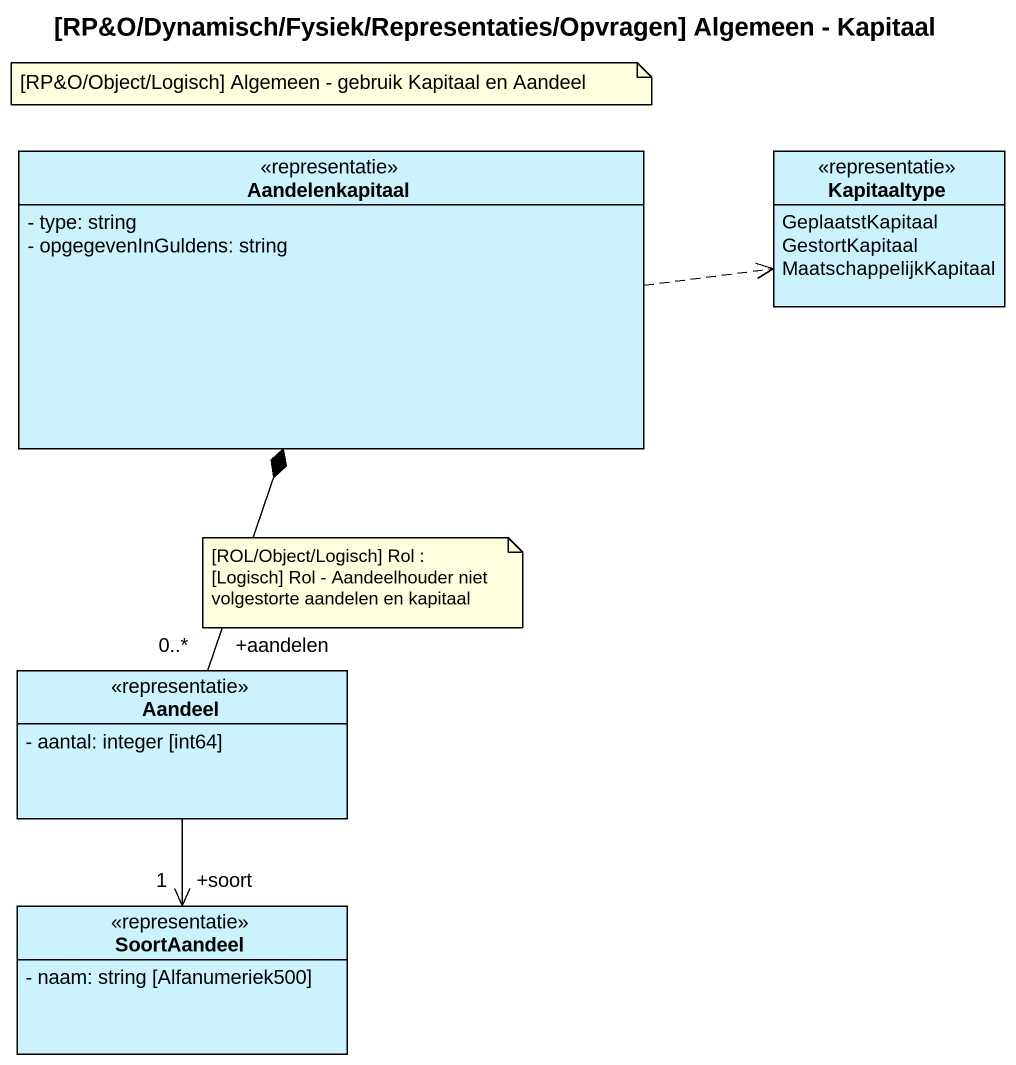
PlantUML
@startuml
title [RP&O/Dynamisch/Fysiek/Representaties/Opvragen] Algemeen - Kapitaal
hide circle
hide empty members
skinparam classAttributeIconSize 0
class Aandelenkapitaal <<representatie>> #CCF2FE {
  - type: string
  - opgegevenInGuldens: string
}
enum Kapitaaltype <<representatie>> #CCF2FE {
  GeplaatstKapitaal
  GestortKapitaal
  MaatschappelijkKapitaal
}
class Aandeel <<representatie>> #CCF2FE {
  - aantal: integer [int64]
}
class SoortAandeel <<representatie>> #CCF2FE {
  - naam: string [Alfanumeriek500]
}
Aandelenkapitaal .right.> Kapitaaltype
Aandeel "+aandelen\n0..*" -up-* Aandelenkapitaal
Aandeel --> "+soort\n1" SoortAandeel
note as N1
  [RP&O/Object/Logisch] Algemeen - gebruik Kapitaal en Aandeel
end note
note as N2
  [ROL/Object/Logisch] Rol : [Logisch] Rol - Aandeelhouder niet volgestorte aandelen en kapitaal
end note
@enduml
